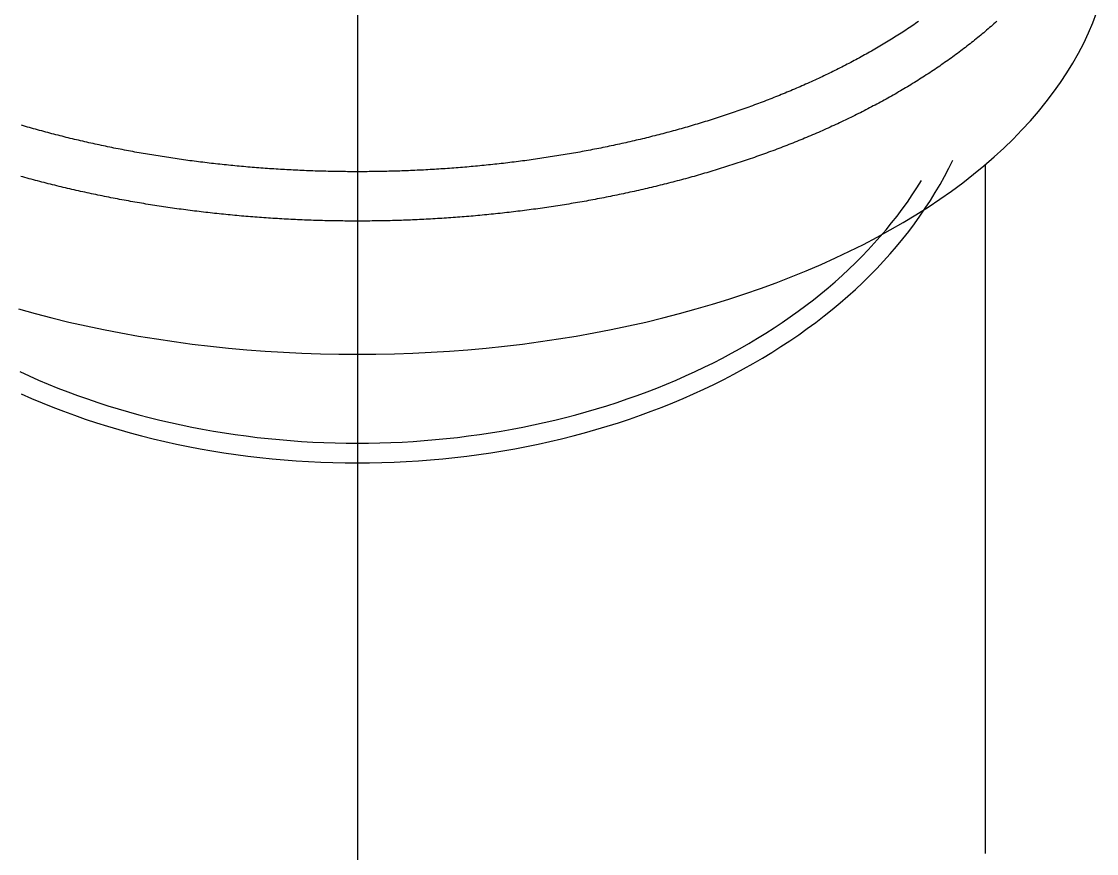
# Model space of a CAD drawing. Extents: x -6.6 to 48.3, y -19.1 to 33.3.
# Drawn here: x 38.53 to 46.23, y 20.64 to 26.6 of the extents above; entities that cross this region are included whole.
import ezdxf

# ---------------------------------------------------------------- set-up
doc = ezdxf.new("R2010")
doc.units = 0
doc.linetypes.add('CENTER', pattern=[50.8, 31.75, -6.35, 6.35, -6.35])
doc.layers.get('0').update_dxf_attribs({"linetype": 'CONTINUOUS'})
doc.layers.add('CENTER', color=1, linetype='CENTER')

msp = doc.modelspace()

# ---------------------------------------------------------------- linework, layer by layer
at = {"color": 7, "linetype": 'CONTINUOUS'}
msp.add_line((45.4353, 20.6438), (45.4353, 25.5794), dxfattribs=at)
for points in [[(38.5074, 24.5443, 0), (38.6265, 24.5115, 0), (38.747, 24.4804, 0), (38.8688, 24.451, 0), (38.9918, 24.4233, 0), (39.1161, 24.3973, 0), (39.2414, 24.3731, 0), (39.3677, 24.3505, 0), (39.495, 24.3297, 0), (39.6232, 24.3107, 0), (39.7521, 24.2935, 0), (39.8818, 24.278, 0), (40.0121, 24.2644, 0), (40.1429, 24.2525, 0), (40.2742, 24.2425, 0), (40.406, 24.2342, 0), (40.538, 24.2278, 0), (40.6703, 24.2233, 0), (40.8027, 24.2205, 0), (40.9353, 24.2196, 0), (41.0678, 24.2205, 0), (41.2002, 24.2233, 0), (41.3325, 24.2278, 0), (41.4646, 24.2342, 0), (41.5963, 24.2425, 0), (41.7276, 24.2525, 0), (41.8585, 24.2644, 0), (41.9888, 24.278, 0), (42.1184, 24.2935, 0), (42.2474, 24.3107, 0), (42.3755, 24.3297, 0), (42.5028, 24.3505, 0), (42.6291, 24.3731, 0), (42.7545, 24.3973, 0), (42.8787, 24.4233, 0), (43.0018, 24.451, 0), (43.1236, 24.4804, 0), (43.2441, 24.5115, 0), (43.3632, 24.5443, 0), (43.4808, 24.5786, 0), (43.5969, 24.6146, 0), (43.7114, 24.6522, 0), (43.8242, 24.6913, 0), (43.9353, 24.732, 0), (44.0446, 24.7742, 0), (44.152, 24.818, 0), (44.2575, 24.8631, 0), (44.361, 24.9098, 0), (44.4624, 24.9578, 0), (44.5617, 25.0072, 0), (44.6588, 25.058, 0), (44.7536, 25.1102, 0), (44.8462, 25.1636, 0), (44.9364, 25.2182, 0), (45.0242, 25.2741, 0), (45.1095, 25.3312, 0), (45.1923, 25.3895, 0), (45.2726, 25.4489, 0), (45.3502, 25.5094, 0), (45.4252, 25.5709, 0), (45.4975, 25.6335, 0), (45.567, 25.697, 0), (45.6337, 25.7615, 0), (45.6976, 25.8268, 0), (45.7587, 25.8931, 0), (45.8168, 25.9601, 0), (45.872, 26.028, 0), (45.9242, 26.0966, 0), (45.9734, 26.1659, 0), (46.0196, 26.2358, 0), (46.0627, 26.3064, 0), (46.1027, 26.3775, 0), (46.1397, 26.4492, 0), (46.1734, 26.5214, 0), (46.2041, 26.594, 0), (46.2315, 26.667, 0)], [(38.5262, 23.9362, 0), (38.6007, 23.9035, 0), (38.676, 23.8719, 0), (38.7523, 23.8413, 0), (38.8293, 23.8117, 0), (38.9072, 23.7833, 0), (38.9858, 23.7559, 0), (39.0652, 23.7296, 0), (39.1453, 23.7043, 0), (39.2261, 23.6802, 0), (39.3075, 23.6573, 0), (39.3895, 23.6354, 0), (39.4721, 23.6147, 0), (39.5553, 23.5951, 0), (39.639, 23.5767, 0), (39.7232, 23.5594, 0), (39.8078, 23.5433, 0), (39.8929, 23.5283, 0), (39.9783, 23.5146, 0), (40.0642, 23.502, 0), (40.1503, 23.4906, 0), (40.2368, 23.4803, 0), (40.3235, 23.4713, 0), (40.4105, 23.4635, 0), (40.4976, 23.4569, 0), (40.585, 23.4514, 0), (40.6724, 23.4472, 0), (40.76, 23.4442, 0), (40.8476, 23.4424, 0), (40.9353, 23.4418, 0), (41.0229, 23.4424, 0), (41.1105, 23.4442, 0), (41.1981, 23.4472, 0), (41.2856, 23.4514, 0), (41.3729, 23.4569, 0), (41.46, 23.4635, 0), (41.547, 23.4713, 0), (41.6337, 23.4803, 0), (41.7202, 23.4906, 0), (41.8063, 23.502, 0), (41.8922, 23.5146, 0), (41.9776, 23.5283, 0), (42.0627, 23.5433, 0), (42.1474, 23.5594, 0), (42.2316, 23.5767, 0), (42.3152, 23.5951, 0), (42.3984, 23.6147, 0), (42.481, 23.6354, 0), (42.5631, 23.6573, 0), (42.6445, 23.6802, 0), (42.7252, 23.7043, 0), (42.8053, 23.7296, 0), (42.8847, 23.7559, 0), (42.9633, 23.7833, 0), (43.0412, 23.8117, 0), (43.1183, 23.8413, 0), (43.1945, 23.8719, 0), (43.2699, 23.9035, 0), (43.3444, 23.9362, 0), (43.4179, 23.9699, 0), (43.4906, 24.0046, 0), (43.5623, 24.0403, 0), (43.6329, 24.0769, 0), (43.7026, 24.1146, 0), (43.7712, 24.1532, 0), (43.8387, 24.1927, 0), (43.9051, 24.2331, 0), (43.9704, 24.2745, 0), (44.0345, 24.3168, 0), (44.0975, 24.3599, 0), (44.1593, 24.4039, 0), (44.2198, 24.4487, 0), (44.2791, 24.4944, 0), (44.3371, 24.5408, 0), (44.3939, 24.5881, 0), (44.4493, 24.6361, 0), (44.5034, 24.6849, 0), (44.5561, 24.7344, 0), (44.6075, 24.7846, 0), (44.6574, 24.8355, 0), (44.706, 24.8872, 0), (44.7531, 24.9394, 0), (44.7988, 24.9923, 0), (44.843, 25.0458, 0), (44.8857, 25.1, 0), (44.927, 25.1547, 0), (44.9667, 25.2099, 0), (45.0048, 25.2657, 0), (45.0415, 25.322, 0), (45.0766, 25.3788, 0), (45.1101, 25.4361, 0), (45.142, 25.4939, 0), (45.1723, 25.552, 0), (45.201, 25.6106, 0)], [(38.5158, 24.0958, 0), (38.583, 24.0651, 0), (38.6511, 24.0353, 0), (38.7199, 24.0063, 0), (38.7894, 23.9783, 0), (38.8596, 23.9511, 0), (38.9306, 23.9249, 0), (39.0022, 23.8996, 0), (39.0744, 23.8751, 0), (39.1472, 23.8517, 0), (39.2207, 23.8291, 0), (39.2947, 23.8076, 0), (39.3692, 23.7869, 0), (39.4443, 23.7673, 0), (39.5199, 23.7486, 0), (39.5959, 23.7308, 0), (39.6724, 23.7141, 0), (39.7493, 23.6984, 0), (39.8266, 23.6836, 0), (39.9042, 23.6698, 0), (39.9822, 23.6571, 0), (40.0605, 23.6453, 0), (40.1391, 23.6346, 0), (40.218, 23.6248, 0), (40.2971, 23.6161, 0), (40.3764, 23.6084, 0), (40.4559, 23.6017, 0), (40.5355, 23.5961, 0), (40.6153, 23.5914, 0), (40.6952, 23.5878, 0), (40.7752, 23.5853, 0), (40.8552, 23.5837, 0), (40.9353, 23.5832, 0), (41.0153, 23.5837, 0), (41.0953, 23.5853, 0), (41.1753, 23.5878, 0), (41.2552, 23.5914, 0), (41.335, 23.5961, 0), (41.4146, 23.6017, 0), (41.4941, 23.6084, 0), (41.5735, 23.6161, 0), (41.6526, 23.6248, 0), (41.7314, 23.6346, 0), (41.81, 23.6453, 0), (41.8883, 23.6571, 0), (41.9663, 23.6698, 0), (42.044, 23.6836, 0), (42.1212, 23.6984, 0), (42.1981, 23.7141, 0), (42.2746, 23.7308, 0), (42.3506, 23.7486, 0), (42.4262, 23.7673, 0), (42.5013, 23.7869, 0), (42.5758, 23.8076, 0), (42.6498, 23.8291, 0), (42.7233, 23.8517, 0), (42.7961, 23.8751, 0), (42.8684, 23.8996, 0), (42.9399, 23.9249, 0), (43.0109, 23.9511, 0), (43.0811, 23.9783, 0), (43.1506, 24.0063, 0), (43.2194, 24.0353, 0), (43.2875, 24.0651, 0), (43.3548, 24.0958, 0), (43.4212, 24.1274, 0), (43.4869, 24.1598, 0), (43.5516, 24.193, 0), (43.6156, 24.2271, 0), (43.6786, 24.262, 0), (43.7407, 24.2977, 0), (43.802, 24.3342, 0), (43.8622, 24.3714, 0), (43.9215, 24.4095, 0), (43.9798, 24.4483, 0), (44.0371, 24.4878, 0), (44.0933, 24.5281, 0), (44.1486, 24.5691, 0), (44.2027, 24.6108, 0), (44.2558, 24.6531, 0), (44.3078, 24.6962, 0), (44.3586, 24.7399, 0), (44.4083, 24.7843, 0), (44.4569, 24.8293, 0), (44.5043, 24.8749, 0), (44.5505, 24.9211, 0), (44.5956, 24.9679, 0), (44.6394, 25.0153, 0), (44.682, 25.0632, 0), (44.7233, 25.1117, 0), (44.7634, 25.1607, 0), (44.8023, 25.2102, 0), (44.8398, 25.2602, 0), (44.8761, 25.3106, 0), (44.911, 25.3616, 0), (44.9447, 25.4129, 0), (44.977, 25.4647, 0)]]:
    msp.add_polyline3d(points, dxfattribs=at)
at = {"color": 7}
for points in [[(45.5171, 26.6056, 0), (45.5069, 26.5964, 0), (45.4966, 26.5872, 0), (45.4862, 26.578, 0), (45.4758, 26.5689, 0), (45.4653, 26.5598, 0), (45.4548, 26.5507, 0), (45.4443, 26.5417, 0), (45.4337, 26.5326, 0), (45.423, 26.5237, 0), (45.4123, 26.5147, 0), (45.4016, 26.5058, 0), (45.3908, 26.4969, 0), (45.38, 26.488, 0), (45.3692, 26.4792, 0), (45.3582, 26.4704, 0), (45.3473, 26.4616, 0), (45.3363, 26.4529, 0), (45.3253, 26.4442, 0), (45.3142, 26.4355, 0), (45.3031, 26.4268, 0), (45.2919, 26.4182, 0), (45.2807, 26.4097, 0), (45.2694, 26.4011, 0), (45.2582, 26.3926, 0), (45.2468, 26.3841, 0), (45.2355, 26.3756, 0), (45.224, 26.3672, 0), (45.2126, 26.3588, 0), (45.2011, 26.3504, 0), (45.1896, 26.3421, 0), (45.178, 26.3338, 0), (45.1664, 26.3255, 0), (45.1547, 26.3173, 0), (45.1431, 26.3091, 0), (45.1313, 26.3009, 0), (45.1196, 26.2927, 0), (45.1078, 26.2846, 0), (45.0959, 26.2765, 0), (45.084, 26.2685, 0), (45.0721, 26.2605, 0), (45.0602, 26.2525, 0), (45.0482, 26.2445, 0), (45.0361, 26.2366, 0), (45.0241, 26.2286, 0), (45.0119, 26.2208, 0), (44.9998, 26.2129, 0), (44.9876, 26.2051, 0), (44.9754, 26.1973, 0), (44.9631, 26.1896, 0), (44.9509, 26.1818, 0), (44.9385, 26.1741, 0), (44.9262, 26.1665, 0), (44.9138, 26.1588, 0), (44.9013, 26.1512, 0), (44.8889, 26.1437, 0), (44.8763, 26.1361, 0), (44.8638, 26.1286, 0), (44.8512, 26.1211, 0), (44.8386, 26.1137, 0), (44.826, 26.1063, 0), (44.8133, 26.0989, 0), (44.8006, 26.0915, 0), (44.7878, 26.0842, 0), (44.7751, 26.0769, 0), (44.7622, 26.0696, 0), (44.7494, 26.0623, 0), (44.7365, 26.0551, 0), (44.7236, 26.048, 0), (44.7107, 26.0408, 0), (44.6977, 26.0337, 0), (44.6847, 26.0266, 0), (44.6716, 26.0195, 0), (44.6586, 26.0125, 0), (44.6455, 26.0055, 0), (44.6323, 25.9985, 0), (44.6192, 25.9916, 0), (44.606, 25.9847, 0), (44.5927, 25.9778, 0), (44.5795, 25.9709, 0), (44.5662, 25.9641, 0), (44.5529, 25.9573, 0), (44.5395, 25.9506, 0), (44.5261, 25.9438, 0), (44.5127, 25.9371, 0), (44.4993, 25.9305, 0), (44.4858, 25.9238, 0), (44.4723, 25.9172, 0), (44.4588, 25.9107, 0), (44.4452, 25.9041, 0), (44.4317, 25.8976, 0), (44.418, 25.8911, 0), (44.4044, 25.8846, 0), (44.3907, 25.8782, 0), (44.377, 25.8718, 0), (44.3633, 25.8654, 0), (44.3496, 25.8591, 0), (44.3358, 25.8528, 0), (44.322, 25.8465, 0), (44.3082, 25.8403, 0), (44.2943, 25.8341, 0), (44.2804, 25.8279, 0), (44.2665, 25.8217, 0), (44.2526, 25.8156, 0), (44.2386, 25.8095, 0), (44.2247, 25.8034, 0), (44.2107, 25.7974, 0), (44.1966, 25.7914, 0), (44.1826, 25.7854, 0), (44.1685, 25.7794, 0), (44.1544, 25.7735, 0), (44.1403, 25.7676, 0), (44.1261, 25.7618, 0), (44.1119, 25.756, 0), (44.0977, 25.7502, 0), (44.0835, 25.7444, 0), (44.0693, 25.7387, 0), (44.055, 25.733, 0), (44.0407, 25.7273, 0), (44.0264, 25.7217, 0), (44.0121, 25.716, 0), (43.9978, 25.7105, 0), (43.9834, 25.7049, 0), (43.969, 25.6994, 0), (43.9546, 25.6939, 0), (43.9402, 25.6884, 0), (43.9257, 25.683, 0), (43.9112, 25.6776, 0), (43.8967, 25.6722, 0), (43.8822, 25.6669, 0), (43.8677, 25.6616, 0), (43.8531, 25.6563, 0), (43.8386, 25.651, 0), (43.824, 25.6458, 0), (43.8094, 25.6406, 0), (43.7947, 25.6355, 0), (43.7801, 25.6303, 0), (43.7654, 25.6252, 0), (43.7507, 25.6202, 0), (43.736, 25.6151, 0), (43.7213, 25.6101, 0), (43.7065, 25.6051, 0), (43.6918, 25.6002, 0), (43.677, 25.5953, 0), (43.6622, 25.5904, 0), (43.6474, 25.5855, 0), (43.6326, 25.5807, 0), (43.6177, 25.5759, 0), (43.6029, 25.5711, 0), (43.588, 25.5664, 0), (43.5731, 25.5616, 0), (43.5582, 25.557, 0), (43.5432, 25.5523, 0), (43.5283, 25.5477, 0), (43.5133, 25.5431, 0), (43.4983, 25.5385, 0), (43.4834, 25.534, 0), (43.4683, 25.5295, 0), (43.4533, 25.525, 0), (43.4383, 25.5206, 0), (43.4232, 25.5161, 0), (43.4082, 25.5117, 0), (43.3931, 25.5074, 0), (43.378, 25.5031, 0), (43.3629, 25.4988, 0), (43.3477, 25.4945, 0), (43.3326, 25.4903, 0), (43.3174, 25.486, 0), (43.3023, 25.4819, 0), (43.2871, 25.4777, 0), (43.2719, 25.4736, 0), (43.2567, 25.4695, 0), (43.2415, 25.4654, 0), (43.2262, 25.4614, 0), (43.211, 25.4574, 0), (43.1957, 25.4534, 0), (43.1805, 25.4495, 0), (43.1652, 25.4456, 0), (43.1499, 25.4417, 0), (43.1346, 25.4378, 0), (43.1193, 25.434, 0), (43.104, 25.4302, 0), (43.0886, 25.4264, 0), (43.0733, 25.4227, 0), (43.0579, 25.4189, 0), (43.0425, 25.4153, 0), (43.0272, 25.4116, 0), (43.0118, 25.408, 0), (42.9963, 25.4044, 0), (42.9809, 25.4008, 0), (42.9655, 25.3973, 0), (42.95, 25.3937, 0), (42.9346, 25.3903, 0), (42.9191, 25.3868, 0), (42.9036, 25.3834, 0), (42.8882, 25.38, 0), (42.8727, 25.3766, 0), (42.8571, 25.3733, 0), (42.8416, 25.37, 0), (42.8261, 25.3667, 0), (42.8106, 25.3634, 0), (42.795, 25.3602, 0), (42.7794, 25.357, 0), (42.7639, 25.3538, 0), (42.7483, 25.3507, 0), (42.7327, 25.3475, 0), (42.7171, 25.3445, 0), (42.7015, 25.3414, 0), (42.6858, 25.3384, 0), (42.6702, 25.3354, 0), (42.6546, 25.3324, 0), (42.6389, 25.3294, 0), (42.6233, 25.3265, 0), (42.6076, 25.3236, 0), (42.5919, 25.3208, 0), (42.5762, 25.3179, 0), (42.5605, 25.3151, 0), (42.5448, 25.3124, 0), (42.5291, 25.3096, 0), (42.5134, 25.3069, 0), (42.4976, 25.3042, 0), (42.4819, 25.3015, 0), (42.4661, 25.2989, 0), (42.4504, 25.2963, 0), (42.4346, 25.2937, 0), (42.4188, 25.2912, 0), (42.403, 25.2886, 0), (42.3872, 25.2861, 0), (42.3714, 25.2837, 0), (42.3556, 25.2812, 0), (42.3398, 25.2788, 0), (42.324, 25.2764, 0), (42.3081, 25.2741, 0), (42.2923, 25.2717, 0), (42.2764, 25.2694, 0), (42.2606, 25.2672, 0), (42.2447, 25.2649, 0), (42.2289, 25.2627, 0), (42.213, 25.2605, 0), (42.1971, 25.2583, 0), (42.1812, 25.2562, 0), (42.1653, 25.2541, 0), (42.1494, 25.252, 0), (42.1335, 25.25, 0), (42.1176, 25.2479, 0), (42.1016, 25.2459, 0), (42.0857, 25.244, 0), (42.0698, 25.242, 0), (42.0538, 25.2401, 0), (42.0379, 25.2382, 0), (42.0219, 25.2364, 0), (42.0059, 25.2345, 0), (41.99, 25.2327, 0), (41.974, 25.231, 0), (41.958, 25.2292, 0), (41.942, 25.2275, 0), (41.926, 25.2258, 0), (41.91, 25.2241, 0), (41.894, 25.2225, 0), (41.878, 25.2209, 0), (41.862, 25.2193, 0), (41.846, 25.2177, 0), (41.83, 25.2162, 0), (41.8139, 25.2147, 0), (41.7979, 25.2132, 0), (41.7818, 25.2118, 0), (41.7658, 25.2104, 0), (41.7498, 25.209, 0), (41.7337, 25.2076, 0), (41.7176, 25.2063, 0), (41.7016, 25.205, 0), (41.6855, 25.2037, 0), (41.6694, 25.2024, 0), (41.6534, 25.2012, 0), (41.6373, 25.2, 0), (41.6212, 25.1988, 0), (41.6051, 25.1977, 0), (41.589, 25.1966, 0), (41.5729, 25.1955, 0), (41.5568, 25.1944, 0), (41.5407, 25.1934, 0), (41.5246, 25.1923, 0), (41.5085, 25.1914, 0), (41.4924, 25.1904, 0), (41.4763, 25.1895, 0), (41.4602, 25.1886, 0), (41.4441, 25.1877, 0), (41.4279, 25.1869, 0), (41.4118, 25.186, 0), (41.3957, 25.1852, 0), (41.3795, 25.1845, 0), (41.3634, 25.1837, 0), (41.3473, 25.183, 0), (41.3311, 25.1824, 0), (41.315, 25.1817, 0), (41.2988, 25.1811, 0), (41.2827, 25.1805, 0), (41.2666, 25.1799, 0), (41.2504, 25.1794, 0), (41.2343, 25.1788, 0), (41.2181, 25.1783, 0), (41.2019, 25.1779, 0), (41.1858, 25.1774, 0), (41.1696, 25.177, 0), (41.1535, 25.1767, 0), (41.1373, 25.1763, 0), (41.1212, 25.176, 0), (41.105, 25.1757, 0), (41.0888, 25.1754, 0), (41.0727, 25.1752, 0), (41.0565, 25.1749, 0), (41.0403, 25.1747, 0), (41.0242, 25.1746, 0), (41.008, 25.1744, 0), (40.9918, 25.1743, 0), (40.9757, 25.1743, 0), (40.9595, 25.1742, 0), (40.9433, 25.1742, 0), (40.9272, 25.1742, 0), (40.911, 25.1742, 0), (40.8948, 25.1743, 0), (40.8787, 25.1743, 0), (40.8625, 25.1745, 0), (40.8463, 25.1746, 0), (40.8302, 25.1748, 0), (40.814, 25.1749, 0), (40.7978, 25.1752, 0), (40.7817, 25.1754, 0), (40.7655, 25.1757, 0), (40.7494, 25.176, 0), (40.7332, 25.1763, 0), (40.717, 25.1767, 0), (40.7009, 25.177, 0), (40.6847, 25.1775, 0), (40.6686, 25.1779, 0), (40.6524, 25.1784, 0), (40.6363, 25.1788, 0), (40.6201, 25.1794, 0), (40.604, 25.1799, 0), (40.5878, 25.1805, 0), (40.5717, 25.1811, 0), (40.5555, 25.1817, 0), (40.5394, 25.1824, 0), (40.5232, 25.1831, 0), (40.5071, 25.1838, 0), (40.491, 25.1845, 0), (40.4748, 25.1853, 0), (40.4587, 25.1861, 0), (40.4426, 25.1869, 0), (40.4265, 25.1877, 0), (40.4103, 25.1886, 0), (40.3942, 25.1895, 0), (40.3781, 25.1904, 0), (40.362, 25.1914, 0), (40.3459, 25.1924, 0), (40.3298, 25.1934, 0), (40.3137, 25.1944, 0), (40.2976, 25.1955, 0), (40.2815, 25.1966, 0), (40.2654, 25.1977, 0), (40.2493, 25.1988, 0), (40.2332, 25.2, 0), (40.2172, 25.2012, 0), (40.2011, 25.2024, 0), (40.185, 25.2037, 0), (40.1689, 25.205, 0), (40.1529, 25.2063, 0), (40.1368, 25.2076, 0), (40.1208, 25.209, 0), (40.1047, 25.2104, 0), (40.0887, 25.2118, 0), (40.0726, 25.2132, 0), (40.0566, 25.2147, 0), (40.0406, 25.2162, 0), (40.0245, 25.2177, 0), (40.0085, 25.2193, 0), (39.9925, 25.2209, 0), (39.9765, 25.2225, 0), (39.9605, 25.2241, 0), (39.9445, 25.2258, 0), (39.9285, 25.2275, 0), (39.9125, 25.2292, 0), (39.8965, 25.2309, 0), (39.8806, 25.2327, 0), (39.8646, 25.2345, 0), (39.8486, 25.2364, 0), (39.8327, 25.2382, 0), (39.8167, 25.2401, 0), (39.8008, 25.242, 0), (39.7848, 25.244, 0), (39.7689, 25.2459, 0), (39.753, 25.2479, 0), (39.7371, 25.25, 0), (39.7211, 25.252, 0), (39.7052, 25.2541, 0), (39.6893, 25.2562, 0), (39.6734, 25.2583, 0), (39.6576, 25.2605, 0), (39.6417, 25.2627, 0), (39.6258, 25.2649, 0), (39.6099, 25.2672, 0), (39.5941, 25.2694, 0), (39.5782, 25.2717, 0), (39.5624, 25.2741, 0), (39.5466, 25.2764, 0), (39.5307, 25.2788, 0), (39.5149, 25.2812, 0), (39.4991, 25.2837, 0), (39.4833, 25.2861, 0), (39.4675, 25.2886, 0), (39.4517, 25.2912, 0), (39.4359, 25.2937, 0), (39.4202, 25.2963, 0), (39.4044, 25.2989, 0), (39.3887, 25.3015, 0), (39.3729, 25.3042, 0), (39.3572, 25.3069, 0), (39.3415, 25.3096, 0), (39.3257, 25.3124, 0), (39.31, 25.3152, 0), (39.2943, 25.318, 0), (39.2786, 25.3208, 0), (39.263, 25.3237, 0), (39.2473, 25.3265, 0), (39.2316, 25.3295, 0), (39.216, 25.3324, 0), (39.2003, 25.3354, 0), (39.1847, 25.3384, 0), (39.1691, 25.3414, 0), (39.1535, 25.3445, 0), (39.1378, 25.3476, 0), (39.1223, 25.3507, 0), (39.1067, 25.3538, 0), (39.0911, 25.357, 0), (39.0755, 25.3602, 0), (39.06, 25.3634, 0), (39.0444, 25.3667, 0), (39.0289, 25.37, 0), (39.0134, 25.3733, 0), (38.9979, 25.3766, 0), (38.9824, 25.38, 0), (38.9669, 25.3834, 0), (38.9514, 25.3868, 0), (38.9359, 25.3903, 0), (38.9205, 25.3938, 0), (38.905, 25.3973, 0), (38.8896, 25.4008, 0), (38.8741, 25.4044, 0), (38.8587, 25.408, 0), (38.8433, 25.4116, 0), (38.8279, 25.4153, 0), (38.8125, 25.419, 0), (38.7972, 25.4227, 0), (38.7818, 25.4264, 0), (38.7664, 25.4302, 0), (38.7511, 25.434, 0), (38.7358, 25.4378, 0), (38.7205, 25.4417, 0), (38.7052, 25.4456, 0), (38.6899, 25.4495, 0), (38.6746, 25.4534, 0), (38.6594, 25.4574, 0), (38.6441, 25.4614, 0), (38.6289, 25.4655, 0), (38.6137, 25.4695, 0), (38.5985, 25.4736, 0), (38.5833, 25.4777, 0), (38.5681, 25.4819, 0), (38.5529, 25.4861, 0), (38.5378, 25.4903, 0), (38.5226, 25.4945, 0)], [(44.9561, 26.6037, 0), (44.9449, 26.596, 0), (44.9338, 26.5883, 0), (44.9225, 26.5807, 0), (44.9113, 26.5731, 0), (44.9, 26.5655, 0), (44.8887, 26.5579, 0), (44.8773, 26.5503, 0), (44.8659, 26.5428, 0), (44.8545, 26.5353, 0), (44.843, 26.5279, 0), (44.8315, 26.5204, 0), (44.82, 26.513, 0), (44.8084, 26.5056, 0), (44.7968, 26.4983, 0), (44.7851, 26.491, 0), (44.7734, 26.4837, 0), (44.7617, 26.4764, 0), (44.7499, 26.4691, 0), (44.7381, 26.4619, 0), (44.7263, 26.4547, 0), (44.7144, 26.4476, 0), (44.7025, 26.4405, 0), (44.6906, 26.4334, 0), (44.6786, 26.4263, 0), (44.6666, 26.4192, 0), (44.6546, 26.4122, 0), (44.6425, 26.4052, 0), (44.6304, 26.3983, 0), (44.6182, 26.3913, 0), (44.6061, 26.3844, 0), (44.5939, 26.3775, 0), (44.5816, 26.3707, 0), (44.5694, 26.3639, 0), (44.5571, 26.3571, 0), (44.5447, 26.3503, 0), (44.5324, 26.3436, 0), (44.52, 26.3368, 0), (44.5075, 26.3302, 0), (44.4951, 26.3235, 0), (44.4826, 26.3169, 0), (44.47, 26.3103, 0), (44.4575, 26.3037, 0), (44.4449, 26.2971, 0), (44.4323, 26.2906, 0), (44.4196, 26.2841, 0), (44.407, 26.2777, 0), (44.3943, 26.2712, 0), (44.3815, 26.2648, 0), (44.3688, 26.2585, 0), (44.356, 26.2521, 0), (44.3431, 26.2458, 0), (44.3303, 26.2395, 0), (44.3174, 26.2332, 0), (44.3045, 26.227, 0), (44.2916, 26.2208, 0), (44.2786, 26.2146, 0), (44.2656, 26.2084, 0), (44.2526, 26.2023, 0), (44.2395, 26.1962, 0), (44.2264, 26.1901, 0), (44.2133, 26.1841, 0), (44.2002, 26.1781, 0), (44.1871, 26.1721, 0), (44.1739, 26.1662, 0), (44.1607, 26.1602, 0), (44.1474, 26.1543, 0), (44.1342, 26.1484, 0), (44.1209, 26.1426, 0), (44.1076, 26.1368, 0), (44.0942, 26.131, 0), (44.0808, 26.1252, 0), (44.0675, 26.1195, 0), (44.054, 26.1138, 0), (44.0406, 26.1081, 0), (44.0271, 26.1025, 0), (44.0137, 26.0969, 0), (44.0002, 26.0913, 0), (43.9866, 26.0857, 0), (43.9731, 26.0802, 0), (43.9595, 26.0747, 0), (43.9459, 26.0692, 0), (43.9323, 26.0637, 0), (43.9186, 26.0583, 0), (43.905, 26.0529, 0), (43.8913, 26.0476, 0), (43.8776, 26.0422, 0), (43.8638, 26.0369, 0), (43.8501, 26.0317, 0), (43.8363, 26.0264, 0), (43.8225, 26.0212, 0), (43.8087, 26.016, 0), (43.7949, 26.0108, 0), (43.781, 26.0057, 0), (43.7671, 26.0006, 0), (43.7532, 25.9955, 0), (43.7393, 25.9905, 0), (43.7254, 25.9854, 0), (43.7114, 25.9804, 0), (43.6974, 25.9755, 0), (43.6834, 25.9705, 0), (43.6694, 25.9656, 0), (43.6554, 25.9608, 0), (43.6413, 25.9559, 0), (43.6273, 25.9511, 0), (43.6132, 25.9463, 0), (43.5991, 25.9415, 0), (43.5849, 25.9368, 0), (43.5708, 25.9321, 0), (43.5566, 25.9274, 0), (43.5424, 25.9227, 0), (43.5283, 25.9181, 0), (43.514, 25.9135, 0), (43.4998, 25.9089, 0), (43.4856, 25.9044, 0), (43.4713, 25.8999, 0), (43.457, 25.8954, 0), (43.4427, 25.8909, 0), (43.4284, 25.8865, 0), (43.414, 25.8821, 0), (43.3997, 25.8777, 0), (43.3853, 25.8734, 0), (43.371, 25.8691, 0), (43.3566, 25.8648, 0), (43.3421, 25.8605, 0), (43.3277, 25.8563, 0), (43.3133, 25.8521, 0), (43.2988, 25.8479, 0), (43.2843, 25.8438, 0), (43.2699, 25.8396, 0), (43.2554, 25.8355, 0), (43.2408, 25.8315, 0), (43.2263, 25.8274, 0), (43.2118, 25.8234, 0), (43.1972, 25.8194, 0), (43.1826, 25.8155, 0), (43.1681, 25.8116, 0), (43.1535, 25.8077, 0), (43.1389, 25.8038, 0), (43.1242, 25.8, 0), (43.1096, 25.7961, 0), (43.095, 25.7924, 0), (43.0803, 25.7886, 0), (43.0656, 25.7849, 0), (43.0509, 25.7812, 0), (43.0362, 25.7775, 0), (43.0215, 25.7738, 0), (43.0068, 25.7702, 0), (42.9921, 25.7666, 0), (42.9773, 25.7631, 0), (42.9626, 25.7595, 0), (42.9478, 25.756, 0), (42.933, 25.7525, 0), (42.9183, 25.7491, 0), (42.9034, 25.7457, 0), (42.8886, 25.7423, 0), (42.8738, 25.7389, 0), (42.859, 25.7355, 0), (42.8441, 25.7322, 0), (42.8293, 25.7289, 0), (42.8144, 25.7257, 0), (42.7995, 25.7224, 0), (42.7846, 25.7192, 0), (42.7697, 25.716, 0), (42.7548, 25.7129, 0), (42.7398, 25.7097, 0), (42.7249, 25.7066, 0), (42.71, 25.7036, 0), (42.695, 25.7005, 0), (42.68, 25.6975, 0), (42.665, 25.6945, 0), (42.65, 25.6915, 0), (42.635, 25.6886, 0), (42.62, 25.6857, 0), (42.605, 25.6828, 0), (42.59, 25.6799, 0), (42.5749, 25.6771, 0), (42.5599, 25.6743, 0), (42.5448, 25.6715, 0), (42.5297, 25.6688, 0), (42.5147, 25.6661, 0), (42.4996, 25.6634, 0), (42.4845, 25.6607, 0), (42.4694, 25.6581, 0), (42.4542, 25.6554, 0), (42.4391, 25.6529, 0), (42.424, 25.6503, 0), (42.4088, 25.6478, 0), (42.3937, 25.6452, 0), (42.3785, 25.6428, 0), (42.3633, 25.6403, 0), (42.3482, 25.6379, 0), (42.333, 25.6355, 0), (42.3178, 25.6331, 0), (42.3026, 25.6308, 0), (42.2874, 25.6284, 0), (42.2721, 25.6261, 0), (42.2569, 25.6239, 0), (42.2417, 25.6216, 0), (42.2264, 25.6194, 0), (42.2112, 25.6172, 0), (42.1959, 25.6151, 0), (42.1807, 25.6129, 0), (42.1654, 25.6108, 0), (42.1501, 25.6088, 0), (42.1348, 25.6067, 0), (42.1195, 25.6047, 0), (42.1042, 25.6027, 0), (42.0889, 25.6007, 0), (42.0736, 25.5987, 0), (42.0583, 25.5968, 0), (42.0429, 25.5949, 0), (42.0276, 25.5931, 0), (42.0122, 25.5912, 0), (41.9969, 25.5894, 0), (41.9815, 25.5876, 0), (41.9662, 25.5859, 0), (41.9508, 25.5841, 0), (41.9354, 25.5824, 0), (41.92, 25.5807, 0), (41.9047, 25.5791, 0), (41.8893, 25.5774, 0), (41.8739, 25.5758, 0), (41.8585, 25.5743, 0), (41.8431, 25.5727, 0), (41.8276, 25.5712, 0), (41.8122, 25.5697, 0), (41.7968, 25.5682, 0), (41.7814, 25.5668, 0), (41.7659, 25.5653, 0), (41.7505, 25.5639, 0), (41.7351, 25.5626, 0), (41.7196, 25.5612, 0), (41.7041, 25.5599, 0), (41.6887, 25.5586, 0), (41.6732, 25.5574, 0), (41.6578, 25.5561, 0), (41.6423, 25.5549, 0), (41.6268, 25.5537, 0), (41.6113, 25.5526, 0), (41.5958, 25.5515, 0), (41.5804, 25.5504, 0), (41.5649, 25.5493, 0), (41.5494, 25.5482, 0), (41.5339, 25.5472, 0), (41.5184, 25.5462, 0), (41.5029, 25.5452, 0), (41.4873, 25.5443, 0), (41.4718, 25.5434, 0), (41.4563, 25.5425, 0), (41.4408, 25.5416, 0), (41.4253, 25.5408, 0), (41.4097, 25.5399, 0), (41.3942, 25.5392, 0), (41.3787, 25.5384, 0), (41.3631, 25.5377, 0), (41.3476, 25.537, 0), (41.3321, 25.5363, 0), (41.3165, 25.5356, 0), (41.301, 25.535, 0), (41.2854, 25.5344, 0), (41.2699, 25.5338, 0), (41.2543, 25.5332, 0), (41.2388, 25.5327, 0), (41.2232, 25.5322, 0), (41.2077, 25.5318, 0), (41.1921, 25.5313, 0), (41.1766, 25.5309, 0), (41.161, 25.5305, 0), (41.1454, 25.5301, 0), (41.1299, 25.5298, 0), (41.1143, 25.5295, 0), (41.0987, 25.5292, 0), (41.0832, 25.5289, 0), (41.0676, 25.5287, 0), (41.052, 25.5285, 0), (41.0365, 25.5283, 0), (41.0209, 25.5281, 0), (41.0053, 25.528, 0), (40.9898, 25.5279, 0), (40.9742, 25.5278, 0), (40.9586, 25.5278, 0), (40.943, 25.5277, 0), (40.9275, 25.5277, 0), (40.9119, 25.5278, 0), (40.8963, 25.5278, 0), (40.8808, 25.5279, 0), (40.8652, 25.528, 0), (40.8496, 25.5281, 0), (40.834, 25.5283, 0), (40.8185, 25.5285, 0), (40.8029, 25.5287, 0), (40.7873, 25.5289, 0), (40.7718, 25.5292, 0), (40.7562, 25.5295, 0), (40.7406, 25.5298, 0), (40.7251, 25.5301, 0), (40.7095, 25.5305, 0), (40.694, 25.5309, 0), (40.6784, 25.5313, 0), (40.6628, 25.5318, 0), (40.6473, 25.5322, 0), (40.6317, 25.5327, 0), (40.6162, 25.5333, 0), (40.6006, 25.5338, 0), (40.5851, 25.5344, 0), (40.5695, 25.535, 0), (40.554, 25.5356, 0), (40.5385, 25.5363, 0), (40.5229, 25.537, 0), (40.5074, 25.5377, 0), (40.4918, 25.5384, 0), (40.4763, 25.5392, 0), (40.4608, 25.54, 0), (40.4453, 25.5408, 0), (40.4297, 25.5416, 0), (40.4142, 25.5425, 0), (40.3987, 25.5434, 0), (40.3832, 25.5443, 0), (40.3677, 25.5452, 0), (40.3522, 25.5462, 0), (40.3367, 25.5472, 0), (40.3212, 25.5482, 0), (40.3057, 25.5493, 0), (40.2902, 25.5504, 0), (40.2747, 25.5515, 0), (40.2592, 25.5526, 0), (40.2437, 25.5537, 0), (40.2282, 25.5549, 0), (40.2128, 25.5561, 0), (40.1973, 25.5574, 0), (40.1818, 25.5586, 0), (40.1664, 25.5599, 0), (40.1509, 25.5612, 0), (40.1355, 25.5626, 0), (40.12, 25.5639, 0), (40.1046, 25.5653, 0), (40.0892, 25.5667, 0), (40.0737, 25.5682, 0), (40.0583, 25.5697, 0), (40.0429, 25.5712, 0), (40.0275, 25.5727, 0), (40.0121, 25.5742, 0), (39.9967, 25.5758, 0), (39.9813, 25.5774, 0), (39.9659, 25.579, 0), (39.9505, 25.5807, 0), (39.9351, 25.5824, 0), (39.9197, 25.5841, 0), (39.9044, 25.5858, 0), (39.889, 25.5876, 0), (39.8736, 25.5894, 0), (39.8583, 25.5912, 0), (39.8429, 25.593, 0), (39.8276, 25.5949, 0), (39.8123, 25.5968, 0), (39.7969, 25.5987, 0), (39.7816, 25.6007, 0), (39.7663, 25.6027, 0), (39.751, 25.6047, 0), (39.7357, 25.6067, 0), (39.7204, 25.6087, 0), (39.7052, 25.6108, 0), (39.6899, 25.6129, 0), (39.6746, 25.6151, 0), (39.6594, 25.6172, 0), (39.6441, 25.6194, 0), (39.6289, 25.6216, 0), (39.6136, 25.6239, 0), (39.5984, 25.6261, 0), (39.5832, 25.6284, 0), (39.568, 25.6308, 0), (39.5528, 25.6331, 0), (39.5376, 25.6355, 0), (39.5224, 25.6379, 0), (39.5072, 25.6403, 0), (39.492, 25.6428, 0), (39.4769, 25.6453, 0), (39.4617, 25.6478, 0), (39.4466, 25.6503, 0), (39.4314, 25.6529, 0), (39.4163, 25.6555, 0), (39.4012, 25.6581, 0), (39.3861, 25.6607, 0), (39.371, 25.6634, 0), (39.3559, 25.6661, 0), (39.3408, 25.6688, 0), (39.3257, 25.6716, 0), (39.3107, 25.6743, 0), (39.2956, 25.6771, 0), (39.2806, 25.68, 0), (39.2655, 25.6828, 0), (39.2505, 25.6857, 0), (39.2355, 25.6886, 0), (39.2205, 25.6916, 0), (39.2055, 25.6945, 0), (39.1905, 25.6975, 0), (39.1755, 25.7005, 0), (39.1606, 25.7036, 0), (39.1456, 25.7067, 0), (39.1307, 25.7098, 0), (39.1158, 25.7129, 0), (39.1008, 25.716, 0), (39.0859, 25.7192, 0), (39.071, 25.7224, 0), (39.0561, 25.7257, 0), (39.0413, 25.7289, 0), (39.0264, 25.7322, 0), (39.0115, 25.7355, 0), (38.9967, 25.7389, 0), (38.9819, 25.7423, 0), (38.967, 25.7457, 0), (38.9522, 25.7491, 0), (38.9374, 25.7525, 0), (38.9226, 25.756, 0), (38.9079, 25.7595, 0), (38.8931, 25.7631, 0), (38.8783, 25.7666, 0), (38.8636, 25.7702, 0), (38.8489, 25.7739, 0), (38.8342, 25.7775, 0), (38.8195, 25.7812, 0), (38.8048, 25.7849, 0), (38.7901, 25.7886, 0), (38.7754, 25.7924, 0), (38.7608, 25.7962, 0), (38.7461, 25.8, 0), (38.7315, 25.8038, 0), (38.7169, 25.8077, 0), (38.7023, 25.8116, 0), (38.6877, 25.8155, 0), (38.6732, 25.8195, 0), (38.6586, 25.8234, 0), (38.6441, 25.8275, 0), (38.6295, 25.8315, 0), (38.615, 25.8356, 0), (38.6005, 25.8397, 0), (38.586, 25.8438, 0), (38.5716, 25.8479, 0), (38.5571, 25.8521, 0), (38.5427, 25.8563, 0), (38.5283, 25.8605, 0)]]:
    msp.add_polyline3d(points, dxfattribs=at)
at = {"layer": 'CENTER', "color": 1, "linetype": 'CENTER'}
msp.add_line((40.9353, 33.2553), (40.9353, -2), dxfattribs=at)

doc.saveas('drawing.dxf')
